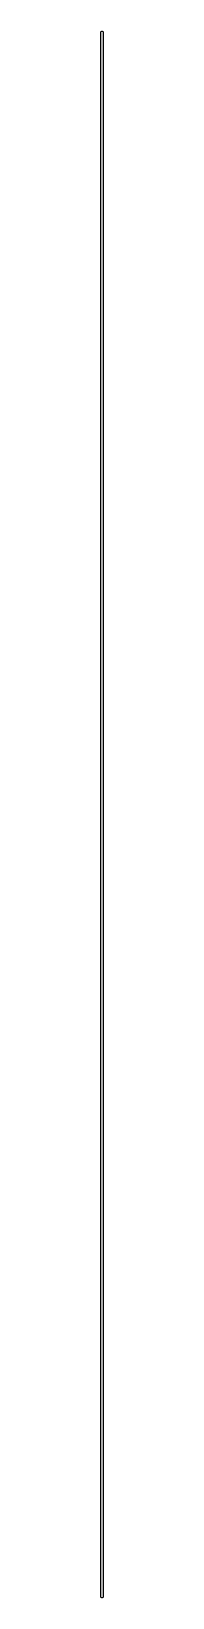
# Model space of a CAD drawing. Extents: x 0 to 530, y -238 to 0.
# Drawn here: x -0.1 to 0.1, y -128.3 to 0.1 of the extents above.
import ezdxf

# ---------------------------------------------------------------- set-up
doc = ezdxf.new("R2010")
doc.units = 0
doc.layers.add('BLACK', color=7, linetype='CONTINUOUS')

msp = doc.modelspace()

# ---------------------------------------------------------------- linework, layer by layer
at = {"layer": 'BLACK', "linetype": 'CONTINUOUS'}
for p, q in [((-0.1, 0), (-0.098079, 0.019509)), ((-0.1, -128.2), (-0.1, 0)), ((-0.098079, 0.019509), (-0.083147, 0.055557)), ((-0.083147, 0.055557), (-0.055557, 0.083147)), ((-0.055557, 0.083147), (-0.019509, 0.098079)), ((-0.019509, 0.098079), (0.019509, 0.098079)), ((0.019509, 0.098079), (0.055557, 0.083147)), ((0.055557, 0.083147), (0.083147, 0.055557)), ((0.083147, 0.055557), (0.098079, 0.019509)), ((0.098079, 0.019509), (0.1, 0)), ((0.1, 0), (0.1, -128.2)), ((-0.098079, -128.219509), (-0.1, -128.2)), ((-0.083147, -128.255557), (-0.098079, -128.219509)), ((-0.055557, -128.283147), (-0.083147, -128.255557)), ((-0.019509, -128.298079), (-0.055557, -128.283147)), ((0.019509, -128.298079), (-0.019509, -128.298079)), ((0.055557, -128.283147), (0.019509, -128.298079)), ((0.083147, -128.255557), (0.055557, -128.283147)), ((0.098079, -128.219509), (0.083147, -128.255557)), ((0.1, -128.2), (0.098079, -128.219509))]:
    msp.add_line(p, q, dxfattribs=at)

doc.saveas('drawing.dxf')
